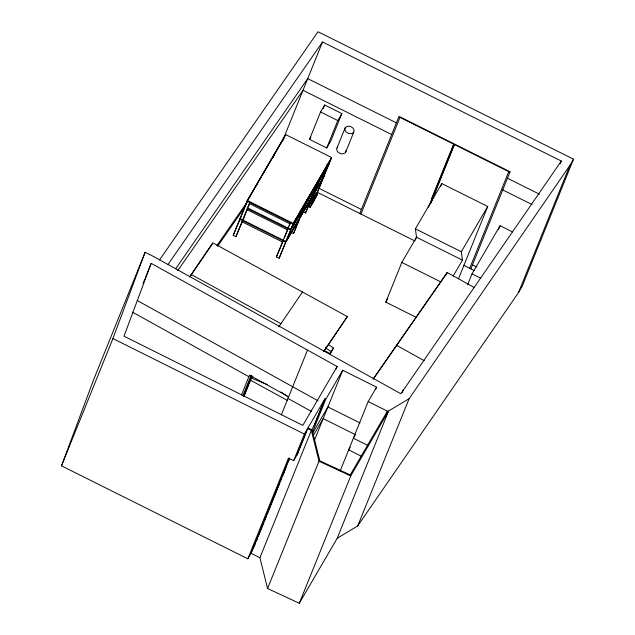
<?xml version="1.0" encoding="UTF-8"?>
<svg xmlns="http://www.w3.org/2000/svg" width="635" height="635" viewBox="0 0 635 635"><rect width="100%" height="100%" fill="white"/><g stroke="black" fill="none" stroke-linecap="round" stroke-linejoin="round"><path stroke-width="0.95" d="M306.864 430.697L297.236 454.533L293.664 460.653L288.496 458.081L247.809 558.784L61.484 465.868L93.686 379.571L145.113 252.278L153.718 256.572L400.875 393.756L561.308 161.052L322.524 41.966L167.989 264.493M61.484 465.868L112.911 338.574L145.113 252.278M151.193 263.342L124.008 336.201L302.808 425.371L337.122 366.522L151.193 263.342L145.645 277.09M143.05 283.504L144.899 278.924M242.364 221.575L235.91 236.696L233.212 235.355L247.301 200.469L285.702 134.628L331.621 157.528L317.524 192.413L316.397 194.35L322.469 179.324L300.728 216.606M240.411 218.392L233.212 235.355M241.808 214.94L244.943 207.177M248.174 199.176L245.729 205.224L246.713 203.533M235.91 236.696L249.745 202.462M243.546 218.654L247.293 209.383M248.428 206.565L249.738 203.335M262.572 174.49L262.128 175.577L272.51 157.782M273.463 155.813L273.018 156.901L283.869 138.303L283.17 140.025M273.082 157.591L274.566 153.924M282.694 140.565L322.524 41.966M285.702 134.628L247.047 201.112L292.965 224.012L331.359 158.171M309.507 139.367L320.572 111.974L324.652 104.981L341.876 113.57L330.803 140.962L326.723 147.955L309.507 139.367L310.864 137.033M323.175 108.633L324.652 104.981M287.766 228.679L287.33 229.767L246.864 209.59M294.092 222.083L279.13 258.255L276.431 256.905L290.266 222.671M282.885 241.792L276.431 256.905M284.44 237.942L287.401 230.616M289.29 225.949L289.957 224.298M279.13 258.255L293.227 223.369L331.621 157.528M326.723 147.955L337.796 120.563L341.876 113.57M290.83 232.219L293.529 233.561L304.483 206.454M304.919 205.367L307.364 199.326M308.491 197.39L293.529 233.561M302.831 211.645L305.522 212.987L319.357 178.752M320.484 176.816L305.522 212.987M308.729 206.661L311.34 201.001L312.777 201.724L310.166 207.375L308.729 206.661L309.253 205.78M310.396 202.755L310.88 201.93L312.309 202.644L311.833 203.478L310.396 202.755L311.34 201.001M310.88 201.93L309.483 205.24M311.245 202.208L312.714 198.945L314.15 199.66L312.261 203.66L313.095 201.478L311.658 200.763L310.436 203.684L310.864 203.017M310.999 202.398L311.658 200.763M312.714 198.945L311.198 202.39M312.261 200.612L313.42 197.739L314.857 198.453L313.42 197.739M313.571 198.176L314.254 196.366L313.293 198.056M315.444 198.326L315.158 198.818L317.063 194.326L315.627 193.611L313.722 198.104L314.007 197.612M311.833 203.478L312.777 201.724M313.095 201.478L311.872 204.399L314.15 199.66M314.857 198.453L313.404 201.819L315.69 197.088L314.73 198.771M322.905 178.237L327.35 167.235L291.211 229.211M327.787 166.148L329.787 161.203L293.656 223.171M337.026 147.947L345.162 127.802M241.475 394.994L249.515 375.11L288.631 396.819M242.88 395.764L251.016 375.618M243.602 395.573L244.34 393.756M246.166 389.223L246.896 387.413M247.999 384.699L248.73 382.881M249.095 381.976L249.745 380.365M250.484 378.555L251.214 376.738M243.427 396.367L251.579 375.928M243.57 396.335L251.682 376.245M244.221 395.057L251.46 377.134M243.919 396.581L252.039 376.491M345.638 152.241L353.774 132.096A4.826 3.556 22 0 0 348.877 126.206A4.826 3.556 22 0 0 345.757 131.548A4.826 3.556 22 0 0 353.774 132.096M359.783 213.487L399.002 116.403L510.072 171.791L470.845 268.875M360.926 214.058L399.986 117.38L509.905 172.196M281.329 414.877L307.507 350.091M324.112 350.409L330.152 353.719L333.431 348.059L328.636 344.662M333.431 348.059L330.152 353.719M289.489 458.065L251.016 553.275L259.921 557.72L267.565 588.51L299.307 603.25L337.209 538.258L388.636 410.964L409.138 398.653L569.92 165.346L573.516 159.171L318.008 31.75L159.607 259.842M289.108 459.28L251.381 552.664L247.777 558.832M253.921 547.179L255.032 544.425M256.516 540.75L257.627 537.996M258.366 536.162L263.93 522.391M264.676 520.557L266.533 515.961M267.272 514.128L268.383 511.373M269.129 509.54L277.289 489.339M278.027 487.505L279.884 482.917M280.622 481.076L281.734 478.322M282.48 476.488L286.028 467.701M189.555 276.939L212.788 242.824L347.345 316.595L323.691 351.742M293.664 460.653L304.403 434.07L325.176 398.439L314.436 425.029L311.602 429.895M296.87 455.152L307.61 428.561L311.348 430.427L318.992 461.224L267.565 588.51M336.01 369.276L337.122 366.522M259.921 557.72L311.348 430.427M314.079 425.648L324.818 399.058L325.684 399.486L312.349 432.483M314.325 440.539L342.717 370.269L376.587 387.159L375.841 388.993M416.687 317.563L385.778 302.149L401.82 262.445L416.512 237.236L415.393 228.838L441.793 183.571L487.712 206.47L458.462 278.868M431.395 199.192L450.929 150.852M451.668 149.034L453.509 144.47M415.25 240.054L416.727 236.403M428.514 207.216L453.946 144.288M430.498 203.129L454.081 144.756M430.562 203.859L454.517 144.574M440.682 186.317L441.793 183.571M340.162 470.916L368.181 401.566L376.587 387.159M394.835 348.083L395.16 347.281M299.307 603.25L350.734 475.956L388.636 410.964M386.675 412.988L387.413 411.155L368.181 401.566M445.476 275.249L445.802 274.439M446.191 274.891L447.167 272.471L473.861 287.298M401.995 392.684L403.106 389.938M337.209 538.258L357.703 525.939L409.138 398.653M469.702 268.303L508.762 171.625M467.59 284.798L472.003 273.868L500.078 225.719L512.445 231.886M498.61 229.362L500.078 225.719M560.197 163.798L561.308 161.052M357.703 525.939L518.485 292.632L569.92 165.346M573.516 159.171L522.089 286.456L518.485 292.632M311.634 204.557L310.991 205.938M314.682 195.953L316.206 192.961L317.643 193.675L315.928 197.128M316.111 196.667L317.643 193.675M316.206 192.961L315.143 195.675M313.126 198.469L313.888 197.088L313.031 199.295L313.317 198.803M310.69 206.494L310.166 207.375M248.229 199.422L258.056 182.57M259.04 180.88L261.001 177.514M244.602 207.161L245.356 205.867M248.69 205.923L247.563 207.859L290.782 229.41L329.176 163.568M242.681 219.94L243.808 218.011M328.914 164.219L290.52 230.06L247.301 208.502M324.294 175.657L285.901 241.498L239.982 218.599L241.109 216.662L239.72 219.242L285.639 242.141L324.033 176.3M286.298 241.379L299.569 218.623M315.627 193.611L315.341 194.104L316.77 194.818L317.063 194.326M310.356 206.891L308.927 206.177M287.996 462.026L289.473 459.502M325.684 399.486L342.717 370.269M283.281 473.71L284.337 471.9M385.778 302.149L387.771 298.728M312.817 432.808L327.906 406.924L360.037 422.95M313.452 435.308L323.191 418.608L355.314 434.634M453.128 276.098L462.439 260.136L461.32 251.738L487.712 206.47M355.354 434.832L353.377 438.221L368.236 445.627M350.139 447.358L348.655 449.897L361.767 456.438M387.413 411.155L350.218 474.932L319.81 460.812L312.166 430.038L307.975 427.95M212.384 243.832L190.81 275.511L191.214 274.503L280.924 323.683M278.709 326.93L302.49 292.005M252.817 375.976L251.365 378.111L267.264 384.524M323.556 351.528L347.345 316.595M175.752 268.629L307.713 78.629L396.399 122.849M177.8 270.566L302.998 90.305L391.676 134.533M216.884 245.634L247.34 201.779M217.599 246.301L244.626 207.375M373.078 379.047L447.167 272.471M373.316 379.039L395.748 346.773M446.842 273.28L396.208 346.115L396.534 345.313L424.204 360.68M318.992 461.224L350.734 475.956M507.468 178.237L539.401 194.167M502.745 189.921L532.019 204.518M320.572 111.974L337.796 120.563M326.7 164.83L328.049 165.505M415.393 228.838L461.32 251.738M319.151 188.381L361.41 209.455M472.472 264.843L476.909 267.057M416.512 237.236L462.439 260.136M317.524 192.413L414.885 240.967M463.574 265.247L474.361 270.621M315.849 193.58L317.286 194.294M313.698 193L315.722 194.008M472.003 273.868L480.838 278.273M313.134 198.231L314.563 198.945M312.428 199.446L313.865 200.16M311.372 201.255L312.801 201.97M310.555 202.351L311.991 203.065M401.82 262.445L440.674 281.821M298.95 216.13L300.299 216.805M247.301 200.469L293.227 223.369M249.301 203.549L289.83 223.758M241.943 221.758L282.472 241.967M112.911 338.574L304.403 434.07M250.515 380.206L287.599 400.542M137.247 300.482L318.079 400.836M132.524 312.158L248.864 376.722M287.98 398.431L311.666 411.575M325.414 347.662L331.002 351.623M281.043 391.946L288.226 397.042M345.956 150.408A4.826 3.556 22 0 1 340.106 153.432A4.826 3.556 22 0 1 337.637 147.217"/></g></svg>
